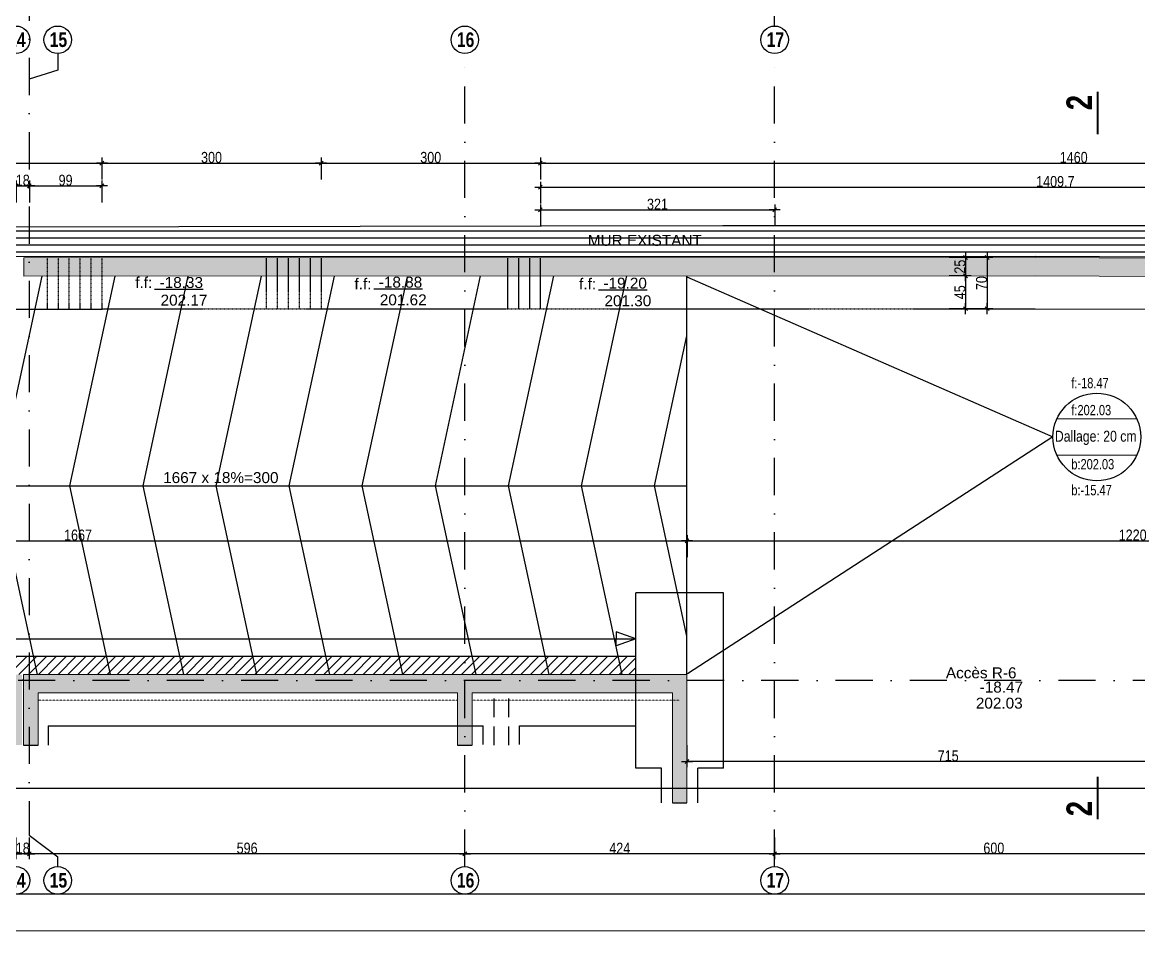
# Model space of a CAD drawing. Header units: millimetres. Extents: x -26249 to 60250, y -21218 to 23336.
# Drawn here: x 18804 to 20332, y -1232 to 11 of the extents above; entities that cross this region are included whole.
import ezdxf
from ezdxf.enums import TextEntityAlignment as Align

# ---------------------------------------------------------------- set-up
doc = ezdxf.new("R2010")
doc.units = ezdxf.units.MM
for name, pattern in [('CACHEX2', [19.05, 12.7, -6.35]), ('TIRETPTX2', [50.8, 25.4, -12.7, 0, -12.7]), ('VW-01', [0.41656, 0.20828, -0.20828])]:
    doc.linetypes.add(name, pattern=pattern)
for name, color, linetype in [('01_cote_gen', 4, 'Continuous'), ('01_linteaux', 2, 'Continuous'), ('01_poch_murs', 253, 'Continuous'), ('01_texte', 230, 'Continuous'), ('AA_COTES', 2, 'Continuous')]:
    doc.layers.add(name, color=color, linetype=linetype)
for name, color, linetype, lineweight in [('01_murs_coup', 5, 'Continuous', 60), ('01_PIEUX', 5, 'Continuous', 60), ('B Général', 7, 'Continuous', 5)]:
    doc.layers.add(name, color=color, linetype=linetype, lineweight=lineweight)
doc.styles.add('Eurostile', font='')
doc.styles.add('impact', font='impact.ttf')
doc.styles.add('MATTE_TXT', font='arial.ttf')
doc.styles.add('STYLE2', font='ARIALN.TTF')
doc.styles.get('Eurostile').set_extended_font_data('Eurostile')
doc.dimstyles.new('JB50', dxfattribs={"dimscale": 0.1, "dimtxt": 150, "dimasz": 15, "dimexe": 0.1, "dimexo": 0.1, "dimgap": 0.09, "dimtad": 1, "dimdec": 1, "dimdsep": 46, "dimtxsty": 'STYLE2', "dimblk1": 'BOND_G', "dimblk2": 'BOND_D', "dimsah": 1, "dimcen": 1.5, "dimdle": 0.01, "dimse1": 1, "dimse2": 1, "dimclrd": 4, "dimclre": 2, "dimclrt": 6, "dimazin": 2, "dimtfac": 2.333333, "dimtdec": 1, "dimtix": 1, "dimtmove": 2, "dimatfit": 3, "dimldrblk": 'BOND_G', "dimfxl": 1, "dimtolj": 1, "dimtzin": 0, "dimarcsym": 0})

# ---------------------------------------------------------------- blocks, each defined once
blk = doc.blocks.new('BOND_G')
at = {"layer": 'AA_COTES', "color": 0}
for p, q in [((0, -5), (0, 15)), ((5, 0), (-5, 0)), ((1.8, 1.8), (-1.8, -1.8))]:
    blk.add_line(p, q, dxfattribs=at)
blk = doc.blocks.new('BOND_D')
at = {"layer": 'AA_COTES', "color": 0}
for p, q in [((5, 0), (-5, 0)), ((-1.8, -1.8), (1.8, 1.8)), ((0, 5), (0, -15))]:
    blk.add_line(p, q, dxfattribs=at)
blk = doc.blocks.new('*D957')
at = {"layer": '01_cote_gen', "color": 4, "lineweight": -2, "transparency": 16777216}
blk.add_line((20427.1, -1000.2), (19715.2, -1000.2), dxfattribs=at)
at = {"layer": 'Defpoints', "color": 0, "transparency": 16777216}
for p in [(20428.6, -972), (19713.7, -1000.2), (19713.7, -1000.2)]:
    blk.add_point(p, dxfattribs=at)
at = {"layer": '01_cote_gen', "color": 4, "lineweight": -2, "transparency": 16777216, "xscale": 1.5, "yscale": 1.5, "zscale": 1.5, "rotation": 180}
blk.add_blockref('BOND_D', (19713.7, -1000.2), dxfattribs=at)
at = {"layer": '01_cote_gen', "color": 4, "lineweight": -2, "transparency": 16777216, "xscale": 1.5, "yscale": 1.5, "zscale": 1.5}
blk.add_blockref('BOND_G', (20428.6, -1000.2), dxfattribs=at)
at = {"layer": '01_cote_gen', "color": 6, "transparency": 16777216, "insert": (20071.1, -992.5), "char_height": 15, "attachment_point": 5, "style": 'STYLE2'}
blk.add_mtext('\\A1;715', dxfattribs=at)
blk = doc.blocks.new('*D958')
at = {"layer": '01_cote_gen', "color": 4, "lineweight": -2, "transparency": 16777216}
blk.add_line((18048.5, -698.1), (19712.2, -698.1), dxfattribs=at)
at = {"layer": 'Defpoints', "color": 0, "transparency": 16777216}
for p in [(18047, -690.6), (19713.7, -698.1), (19713.7, -715)]:
    blk.add_point(p, dxfattribs=at)
at = {"layer": '01_cote_gen', "color": 4, "lineweight": -2, "transparency": 16777216, "xscale": 1.5, "yscale": 1.5, "zscale": 1.5, "rotation": 180}
blk.add_blockref('BOND_G', (18047, -698.1), dxfattribs=at)
at = {"layer": '01_cote_gen', "color": 4, "lineweight": -2, "transparency": 16777216, "xscale": 1.5, "yscale": 1.5, "zscale": 1.5}
blk.add_blockref('BOND_D', (19713.7, -698.1), dxfattribs=at)
at = {"layer": '01_cote_gen', "color": 6, "transparency": 16777216, "insert": (18880.3, -690.4), "char_height": 15, "attachment_point": 5, "style": 'STYLE2'}
blk.add_mtext('\\A1;1667', dxfattribs=at)
blk = doc.blocks.new('*D959')
at = {"layer": '01_cote_gen', "color": 4, "lineweight": -2, "transparency": 16777216}
blk.add_line((19715.2, -698.1), (20932.1, -698.1), dxfattribs=at)
at = {"layer": 'Defpoints', "color": 0, "transparency": 16777216}
for p in [(19713.7, -657.4), (20933.6, -667.3), (20933.6, -698.1)]:
    blk.add_point(p, dxfattribs=at)
at = {"layer": '01_cote_gen', "color": 4, "lineweight": -2, "transparency": 16777216, "xscale": 1.5, "yscale": 1.5, "zscale": 1.5, "rotation": 180}
blk.add_blockref('BOND_G', (19713.7, -698.1), dxfattribs=at)
at = {"layer": '01_cote_gen', "color": 4, "lineweight": -2, "transparency": 16777216, "xscale": 1.5, "yscale": 1.5, "zscale": 1.5}
blk.add_blockref('BOND_D', (20933.6, -698.1), dxfattribs=at)
at = {"layer": '01_cote_gen', "color": 6, "transparency": 16777216, "insert": (20323.6, -690.4), "char_height": 15, "attachment_point": 5, "style": 'STYLE2'}
blk.add_mtext('\\A1;1220', dxfattribs=at)
blk = doc.blocks.new('*D963')
at = {"layer": '01_cote_gen', "color": 4, "lineweight": -2, "transparency": 16777216}
blk.add_line((20432.1, -1126.5), (19835.2, -1126.5), dxfattribs=at)
at = {"layer": 'Defpoints', "color": 0, "transparency": 16777216}
for p in [(20433.6, -1087.4), (19833.7, -1126.5), (19833.7, -1126.5)]:
    blk.add_point(p, dxfattribs=at)
at = {"layer": '01_cote_gen', "color": 4, "lineweight": -2, "transparency": 16777216, "xscale": 1.5, "yscale": 1.5, "zscale": 1.5, "rotation": 180}
blk.add_blockref('BOND_D', (19833.7, -1126.5), dxfattribs=at)
at = {"layer": '01_cote_gen', "color": 4, "lineweight": -2, "transparency": 16777216, "xscale": 1.5, "yscale": 1.5, "zscale": 1.5}
blk.add_blockref('BOND_G', (20433.6, -1126.5), dxfattribs=at)
at = {"layer": '01_cote_gen', "color": 6, "transparency": 16777216, "insert": (20133.6, -1118.8), "char_height": 15, "attachment_point": 5, "style": 'STYLE2'}
blk.add_mtext('\\A1;600', dxfattribs=at)
blk = doc.blocks.new('*D964')
at = {"layer": '01_cote_gen', "color": 4, "lineweight": -2, "transparency": 16777216}
blk.add_line((19832.2, -1126.5), (19411.2, -1126.5), dxfattribs=at)
at = {"layer": 'Defpoints', "color": 0, "transparency": 16777216}
for p in [(19409.7, -1126.5), (19409.7, -1126.5), (19833.7, -1126.5)]:
    blk.add_point(p, dxfattribs=at)
at = {"layer": '01_cote_gen', "color": 4, "lineweight": -2, "transparency": 16777216, "xscale": 1.5, "yscale": 1.5, "zscale": 1.5, "rotation": 180}
blk.add_blockref('BOND_D', (19409.7, -1126.5), dxfattribs=at)
at = {"layer": '01_cote_gen', "color": 4, "lineweight": -2, "transparency": 16777216, "xscale": 1.5, "yscale": 1.5, "zscale": 1.5}
blk.add_blockref('BOND_G', (19833.7, -1126.5), dxfattribs=at)
at = {"layer": '01_cote_gen', "color": 6, "transparency": 16777216, "insert": (19621.7, -1118.9), "char_height": 15, "attachment_point": 5, "style": 'STYLE2'}
blk.add_mtext('\\A1;424', dxfattribs=at)
blk = doc.blocks.new('*D965')
at = {"layer": '01_cote_gen', "color": 4, "lineweight": -2, "transparency": 16777216}
blk.add_line((19408.2, -1126.5), (18815.2, -1126.5), dxfattribs=at)
at = {"layer": 'Defpoints', "color": 0, "transparency": 16777216}
for p in [(18813.7, -1100.9), (18813.7, -1126.5), (19409.7, -1126.5)]:
    blk.add_point(p, dxfattribs=at)
at = {"layer": '01_cote_gen', "color": 4, "lineweight": -2, "transparency": 16777216, "xscale": 1.5, "yscale": 1.5, "zscale": 1.5, "rotation": 180}
blk.add_blockref('BOND_D', (18813.7, -1126.5), dxfattribs=at)
at = {"layer": '01_cote_gen', "color": 4, "lineweight": -2, "transparency": 16777216, "xscale": 1.5, "yscale": 1.5, "zscale": 1.5}
blk.add_blockref('BOND_G', (19409.7, -1126.5), dxfattribs=at)
at = {"layer": '01_cote_gen', "color": 6, "transparency": 16777216, "insert": (19111.7, -1118.8), "char_height": 15, "attachment_point": 5, "style": 'STYLE2'}
blk.add_mtext('\\A1;596', dxfattribs=at)
blk = doc.blocks.new('*D966')
at = {"layer": '01_cote_gen', "color": 4, "lineweight": -2, "transparency": 16777216}
blk.add_line((18812.2, -1126.5), (18797.2, -1126.5), dxfattribs=at)
at = {"layer": 'Defpoints', "color": 0, "transparency": 16777216}
for p in [(18795.7, -1059.5), (18813.7, -1100.9), (18795.7, -1126.5)]:
    blk.add_point(p, dxfattribs=at)
at = {"layer": '01_cote_gen', "color": 4, "lineweight": -2, "transparency": 16777216, "xscale": 1.5, "yscale": 1.5, "zscale": 1.5, "rotation": 180}
blk.add_blockref('BOND_D', (18795.7, -1126.5), dxfattribs=at)
at = {"layer": '01_cote_gen', "color": 4, "lineweight": -2, "transparency": 16777216, "xscale": 1.5, "yscale": 1.5, "zscale": 1.5}
blk.add_blockref('BOND_G', (18813.7, -1126.5), dxfattribs=at)
at = {"layer": '01_cote_gen', "color": 6, "transparency": 16777216, "insert": (18804.7, -1118.8), "char_height": 15, "attachment_point": 5, "style": 'STYLE2'}
blk.add_mtext('\\A1;18', dxfattribs=at)
blk = doc.blocks.new('*D1090')
at = {"layer": '01_cote_gen', "color": 4, "lineweight": -2, "transparency": 16777216}
blk.add_line((18614.5, -181.2), (18911.5, -181.2), dxfattribs=at)
at = {"layer": 'Defpoints', "color": 0, "transparency": 16777216}
for p in [(18613, -173.6), (18913, -181.2), (18913, -389.7)]:
    blk.add_point(p, dxfattribs=at)
at = {"layer": '01_cote_gen', "color": 4, "lineweight": -2, "transparency": 16777216, "xscale": 1.5, "yscale": 1.5, "zscale": 1.5, "rotation": 180}
blk.add_blockref('BOND_G', (18613, -181.2), dxfattribs=at)
at = {"layer": '01_cote_gen', "color": 4, "lineweight": -2, "transparency": 16777216, "xscale": 1.5, "yscale": 1.5, "zscale": 1.5}
blk.add_blockref('BOND_D', (18913, -181.2), dxfattribs=at)
at = {"layer": '01_cote_gen', "color": 6, "transparency": 16777216, "insert": (18763, -173.6), "char_height": 15, "attachment_point": 5, "style": 'STYLE2'}
blk.add_mtext('\\A1;300', dxfattribs=at)
blk = doc.blocks.new('*D1091')
at = {"layer": '01_cote_gen', "color": 4, "lineweight": -2, "transparency": 16777216}
blk.add_line((18914.5, -181.2), (19211.5, -181.2), dxfattribs=at)
at = {"layer": 'Defpoints', "color": 0, "transparency": 16777216}
for p in [(18913, -172.5), (19213, -181.2), (19213, -413.3)]:
    blk.add_point(p, dxfattribs=at)
at = {"layer": '01_cote_gen', "color": 4, "lineweight": -2, "transparency": 16777216, "xscale": 1.5, "yscale": 1.5, "zscale": 1.5, "rotation": 180}
blk.add_blockref('BOND_G', (18913, -181.2), dxfattribs=at)
at = {"layer": '01_cote_gen', "color": 4, "lineweight": -2, "transparency": 16777216, "xscale": 1.5, "yscale": 1.5, "zscale": 1.5}
blk.add_blockref('BOND_D', (19213, -181.2), dxfattribs=at)
at = {"layer": '01_cote_gen', "color": 6, "transparency": 16777216, "insert": (19063, -173.6), "char_height": 15, "attachment_point": 5, "style": 'STYLE2'}
blk.add_mtext('\\A1;300', dxfattribs=at)
blk = doc.blocks.new('*D1092')
at = {"layer": '01_cote_gen', "color": 4, "lineweight": -2, "transparency": 16777216}
blk.add_line((18815.2, -212.5), (18911.5, -212.5), dxfattribs=at)
at = {"layer": 'Defpoints', "color": 0, "transparency": 16777216}
for p in [(18913, -212.5), (18813.7, -223.7), (18913, -223.7)]:
    blk.add_point(p, dxfattribs=at)
at = {"layer": '01_cote_gen', "color": 4, "lineweight": -2, "transparency": 16777216, "xscale": 1.5, "yscale": 1.5, "zscale": 1.5, "rotation": 180}
blk.add_blockref('BOND_G', (18813.7, -212.5), dxfattribs=at)
at = {"layer": '01_cote_gen', "color": 4, "lineweight": -2, "transparency": 16777216, "xscale": 1.5, "yscale": 1.5, "zscale": 1.5}
blk.add_blockref('BOND_D', (18913, -212.5), dxfattribs=at)
at = {"layer": '01_cote_gen', "color": 6, "transparency": 16777216, "insert": (18863.3, -204.8), "char_height": 15, "attachment_point": 5, "style": 'STYLE2'}
blk.add_mtext('\\A1;99', dxfattribs=at)
blk = doc.blocks.new('*D1094')
at = {"layer": '01_cote_gen', "color": 4, "lineweight": -2, "transparency": 16777216}
blk.add_line((18797.2, -212.5), (18812.2, -212.5), dxfattribs=at)
at = {"layer": 'Defpoints', "color": 0, "transparency": 16777216}
for p in [(18813.7, -212.5), (18795.7, -220), (18813.7, -220)]:
    blk.add_point(p, dxfattribs=at)
at = {"layer": '01_cote_gen', "color": 4, "lineweight": -2, "transparency": 16777216, "xscale": 1.5, "yscale": 1.5, "zscale": 1.5, "rotation": 180}
blk.add_blockref('BOND_G', (18795.7, -212.5), dxfattribs=at)
at = {"layer": '01_cote_gen', "color": 4, "lineweight": -2, "transparency": 16777216, "xscale": 1.5, "yscale": 1.5, "zscale": 1.5}
blk.add_blockref('BOND_D', (18813.7, -212.5), dxfattribs=at)
at = {"layer": '01_cote_gen', "color": 6, "transparency": 16777216, "insert": (18804.7, -204.8), "char_height": 15, "attachment_point": 5, "style": 'STYLE2'}
blk.add_mtext('\\A1;18', dxfattribs=at)
blk = doc.blocks.new('*D1097')
at = {"layer": '01_cote_gen', "color": 4, "lineweight": -2, "transparency": 16777216}
blk.add_line((19214.5, -181.2), (19511.5, -181.2), dxfattribs=at)
at = {"layer": 'Defpoints', "color": 0, "transparency": 16777216}
for p in [(19213, -173.7), (19513, -181.2), (19513, -347.5)]:
    blk.add_point(p, dxfattribs=at)
at = {"layer": '01_cote_gen', "color": 4, "lineweight": -2, "transparency": 16777216, "xscale": 1.5, "yscale": 1.5, "zscale": 1.5, "rotation": 180}
blk.add_blockref('BOND_G', (19213, -181.2), dxfattribs=at)
at = {"layer": '01_cote_gen', "color": 4, "lineweight": -2, "transparency": 16777216, "xscale": 1.5, "yscale": 1.5, "zscale": 1.5}
blk.add_blockref('BOND_D', (19513, -181.2), dxfattribs=at)
at = {"layer": '01_cote_gen', "color": 6, "transparency": 16777216, "insert": (19363, -173.6), "char_height": 15, "attachment_point": 5, "style": 'STYLE2'}
blk.add_mtext('\\A1;300', dxfattribs=at)
blk = doc.blocks.new('*D1095')
at = {"layer": '01_cote_gen', "color": 4, "lineweight": -2, "transparency": 16777216}
blk.add_line((19514.5, -181.2), (20971.4, -181.2), dxfattribs=at)
at = {"layer": 'Defpoints', "color": 0, "transparency": 16777216}
for p in [(19513, -172.8), (20972.9, -181.2), (20972.9, -349.9)]:
    blk.add_point(p, dxfattribs=at)
at = {"layer": '01_cote_gen', "color": 4, "lineweight": -2, "transparency": 16777216, "xscale": 1.5, "yscale": 1.5, "zscale": 1.5, "rotation": 180}
blk.add_blockref('BOND_G', (19513, -181.2), dxfattribs=at)
at = {"layer": '01_cote_gen', "color": 4, "lineweight": -2, "transparency": 16777216, "xscale": 1.5, "yscale": 1.5, "zscale": 1.5}
blk.add_blockref('BOND_D', (20972.9, -181.2), dxfattribs=at)
at = {"layer": '01_cote_gen', "color": 6, "transparency": 16777216, "insert": (20242.9, -173.6), "char_height": 15, "attachment_point": 5, "style": 'STYLE2'}
blk.add_mtext('\\A1;1460', dxfattribs=at)
blk = doc.blocks.new('*D1096')
at = {"layer": '01_cote_gen', "color": 4, "lineweight": -2, "transparency": 16777216}
blk.add_line((19514.5, -214.2), (20921.1, -214.2), dxfattribs=at)
at = {"layer": 'Defpoints', "color": 0, "transparency": 16777216}
for p in [(19513, -203.7), (20922.6, -214.2), (20922.6, -349.9)]:
    blk.add_point(p, dxfattribs=at)
at = {"layer": '01_cote_gen', "color": 4, "lineweight": -2, "transparency": 16777216, "xscale": 1.5, "yscale": 1.5, "zscale": 1.5, "rotation": 180}
blk.add_blockref('BOND_G', (19513, -214.2), dxfattribs=at)
at = {"layer": '01_cote_gen', "color": 4, "lineweight": -2, "transparency": 16777216, "xscale": 1.5, "yscale": 1.5, "zscale": 1.5}
blk.add_blockref('BOND_D', (20922.6, -214.2), dxfattribs=at)
at = {"layer": '01_cote_gen', "color": 6, "transparency": 16777216, "insert": (20217.8, -206.6), "char_height": 15, "attachment_point": 5, "style": 'STYLE2'}
blk.add_mtext('\\A1;1409.7', dxfattribs=at)
blk = doc.blocks.new('*D1098')
at = {"layer": '01_cote_gen', "color": 4, "lineweight": -2, "transparency": 16777216}
blk.add_line((19514.5, -245.2), (19832.2, -245.2), dxfattribs=at)
at = {"layer": 'Defpoints', "color": 0, "transparency": 16777216}
for p in [(19513, -236.7), (19833.7, -245.2), (19833.7, -253.2)]:
    blk.add_point(p, dxfattribs=at)
at = {"layer": '01_cote_gen', "color": 4, "lineweight": -2, "transparency": 16777216, "xscale": 1.5, "yscale": 1.5, "zscale": 1.5, "rotation": 180}
blk.add_blockref('BOND_G', (19513, -245.2), dxfattribs=at)
at = {"layer": '01_cote_gen', "color": 4, "lineweight": -2, "transparency": 16777216, "xscale": 1.5, "yscale": 1.5, "zscale": 1.5}
blk.add_blockref('BOND_D', (19833.7, -245.2), dxfattribs=at)
at = {"layer": '01_cote_gen', "color": 6, "transparency": 16777216, "insert": (19673.3, -237.6), "char_height": 15, "attachment_point": 5, "style": 'STYLE2'}
blk.add_mtext('\\A1;321', dxfattribs=at)
blk = doc.blocks.new('*D1222')
at = {"layer": '01_cote_gen', "color": 4, "lineweight": -2, "transparency": 16777216}
blk.add_line((20124.6, -312), (20124.6, -379), dxfattribs=at)
at = {"layer": 'Defpoints', "color": 0, "transparency": 16777216}
for p in [(20102.9, -310.5), (20102.9, -380.5), (20124.6, -380.5)]:
    blk.add_point(p, dxfattribs=at)
at = {"layer": '01_cote_gen', "color": 4, "lineweight": -2, "transparency": 16777216, "xscale": 1.5, "yscale": 1.5, "zscale": 1.5}
for name, p, rotation in [('BOND_G', (20124.6, -310.5), 90), ('BOND_D', (20124.6, -380.5), 270)]:
    blk.add_blockref(name, p, dxfattribs=dict(at, rotation=rotation))
at = {"layer": '01_cote_gen', "color": 6, "transparency": 16777216, "insert": (20116.9, -345.5), "char_height": 15, "attachment_point": 5, "rotation": 90, "style": 'STYLE2'}
blk.add_mtext('\\A1;70', dxfattribs=at)
blk = doc.blocks.new('*D1223')
at = {"layer": '01_cote_gen', "color": 4, "lineweight": -2, "transparency": 16777216}
blk.add_line((20094.9, -312), (20094.9, -334), dxfattribs=at)
at = {"layer": 'Defpoints', "color": 0, "transparency": 16777216}
for p in [(20058.3, -310.5), (20058.3, -335.5), (20094.9, -335.5)]:
    blk.add_point(p, dxfattribs=at)
at = {"layer": '01_cote_gen', "color": 4, "lineweight": -2, "transparency": 16777216, "xscale": 1.5, "yscale": 1.5, "zscale": 1.5}
for name, p, rotation in [('BOND_G', (20094.9, -310.5), 90), ('BOND_D', (20094.9, -335.5), 270)]:
    blk.add_blockref(name, p, dxfattribs=dict(at, rotation=rotation))
at = {"layer": '01_cote_gen', "color": 6, "transparency": 16777216, "insert": (20087.2, -323), "char_height": 15, "attachment_point": 5, "rotation": 90, "style": 'STYLE2'}
blk.add_mtext('\\A1;25', dxfattribs=at)
blk = doc.blocks.new('*D1224')
at = {"layer": '01_cote_gen', "color": 4, "lineweight": -2, "transparency": 16777216}
blk.add_line((20094.9, -337), (20094.9, -379), dxfattribs=at)
at = {"layer": 'Defpoints', "color": 0, "transparency": 16777216}
for p in [(20043.4, -335.5), (20057.1, -380.5), (20094.9, -380.5)]:
    blk.add_point(p, dxfattribs=at)
at = {"layer": '01_cote_gen', "color": 4, "lineweight": -2, "transparency": 16777216, "xscale": 1.5, "yscale": 1.5, "zscale": 1.5}
for name, p, rotation in [('BOND_G', (20094.9, -335.5), 90), ('BOND_D', (20094.9, -380.5), 270)]:
    blk.add_blockref(name, p, dxfattribs=dict(at, rotation=rotation))
at = {"layer": '01_cote_gen', "color": 6, "transparency": 16777216, "insert": (20087.2, -358), "char_height": 15, "attachment_point": 5, "rotation": 90, "style": 'STYLE2'}
blk.add_mtext('\\A1;45', dxfattribs=at)

msp = doc.modelspace()

# ---------------------------------------------------------------- hatches: boundary and pattern name
at = {"layer": '01_poch_murs'}
h = msp.add_hatch(dxfattribs=at)
h.set_pattern_fill('ANSI31', color=256, scale=3, angle=135)
h.set_pattern_definition([(180, (4.962, -1150.376), (-2e-15, -9.525), [])])
h.paths.add_polyline_path([(15198.014, -266.618), (14619.016, -269.119), (14619.016, -310.846), (14992.065, -308.214), (15198.014, -307.792)])
h.paths.add_polyline_path([(15216.016, -266.54), (15198.014, -266.618), (15198.014, -307.792), (15216.016, -307.755)])
h.paths.add_polyline_path([(15795.016, -265.403), (15568.065, -265.019), (15216.016, -266.54), (15216.016, -307.755), (15500.065, -307.174), (15795.016, -307.174)])
h.paths.add_polyline_path([(16074.612, -265.876), (15795.016, -265.403), (15795.016, -307.174), (16074.612, -307.174)])
h.paths.add_polyline_path([(16620.612, -266.8), (16074.612, -265.876), (16074.612, -307.174), (16335.235, -307.174), (16620.612, -308.114)])
h.paths.add_polyline_path([(17154.612, -267.704), (16620.612, -266.8), (16620.612, -308.114), (17154.612, -309.873)])
h.paths.add_polyline_path([(17434.612, -268.178), (17154.612, -267.704), (17154.612, -309.873), (17172.961, -309.934), (17434.612, -309.741)])
h.paths.add_polyline_path([(18049.912, -269.219), (17434.612, -268.178), (17434.612, -309.741), (18049.912, -309.286)])
h.paths.add_polyline_path([(18197.612, -269.469), (18049.912, -269.219), (18049.912, -309.286), (18197.612, -309.177)])
h.paths.add_polyline_path([(18800.612, -269.037), (18411.672, -269.832), (18197.612, -269.469), (18197.612, -309.177), (18249.268, -309.139), (18800.612, -308.944)])
h.paths.add_polyline_path([(19414.612, -267.782), (18818.612, -269), (18818.612, -308.938), (19414.612, -308.728)])
h.paths.add_polyline_path([(18818.612, -269), (18800.612, -269.037), (18800.612, -308.944), (18818.612, -308.938)])
h.paths.add_polyline_path([(19464.612, -267.679), (19414.612, -267.782), (19414.612, -308.728), (19464.612, -308.71)])
h.paths.add_polyline_path([(19838.612, -267.06), (19767.565, -267.06), (19464.612, -267.679), (19464.612, -308.71), (19838.612, -308.578)])
h.paths.add_polyline_path([(20438.574, -267.39), (20186.065, -267.06), (19838.612, -267.06), (19838.612, -308.578), (20195.152, -308.452), (20438.574, -309.612)])
h.paths.add_polyline_path([(20948.574, -268.057), (20438.574, -267.39), (20438.574, -309.612), (20948.574, -312.041)])
h.paths.add_polyline_path([(21126.204, -268.289), (20948.574, -268.057), (20948.574, -312.041), (21126.069, -312.887)])
h.paths.add_polyline_path([(16862.869, -298.582), (17026.631, -298.582), (17026.631, -275.315), (16862.869, -275.315)], flags=24)
h.paths.add_polyline_path([(19574.082, -298.582), (19737.844, -298.582), (19737.844, -275.315), (19574.082, -275.315)], flags=24)
h = msp.add_hatch(color=256, dxfattribs=at)
h.dxf.hatch_style = 1
h.paths.add_polyline_path([(20953.612, -455.131), (21023.612, -455.131), (21023.612, -339.444), (20953.612, -339.111), (20953.612, -314.11), (20190.186, -310.473), (18806.048, -310.962), (18806.057, -335.962), (20190.131, -335.473), (20934.069, -339.018), (20933.945, -365.131), (21003.612, -365.131), (21003.612, -435.131), (20933.612, -435.131), (20933.612, -881.131), (20428.612, -881.131), (20428.612, -906.131), (20933.612, -906.131), (20933.612, -977.627), (20953.612, -977.627)])
h = msp.add_hatch(dxfattribs=at)
h.set_pattern_fill('ANSI31', color=256, scale=3)
h.paths.add_polyline_path([(16059.588, -916.131), (16034.588, -916.131), (16034.588, -976.858), (16059.588, -976.858)])
h.paths.add_polyline_path([(16059.588, -906.131), (16034.588, -906.131), (16034.588, -916.131), (16059.588, -916.131)])
h.paths.add_polyline_path([(16069.651, -856.131), (16034.588, -856.131), (16034.588, -881.131), (16069.651, -881.131)])
h.paths.add_polyline_path([(16120.722, -856.131), (16069.651, -856.131), (16069.651, -881.131), (16126.116, -881.131)])
h.paths.add_polyline_path([(16220.722, -856.131), (16120.722, -856.131), (16126.116, -881.131), (16226.116, -881.131)])
h.paths.add_polyline_path([(16320.722, -856.131), (16220.722, -856.131), (16226.116, -881.131), (16326.116, -881.131)])
h.paths.add_polyline_path([(16420.722, -856.131), (16320.722, -856.131), (16326.116, -881.131), (16426.116, -881.131)])
h.paths.add_polyline_path([(16520.722, -856.131), (16420.722, -856.131), (16426.116, -881.131), (16526.116, -881.131)])
h.paths.add_polyline_path([(16615.651, -856.131), (16520.722, -856.131), (16526.116, -881.131), (16615.651, -881.131)])
h.paths.add_polyline_path([(16620.722, -856.131), (16615.651, -856.131), (16615.651, -881.131), (16626.116, -881.131)])
h.paths.add_polyline_path([(16720.722, -856.131), (16620.722, -856.131), (16626.116, -881.131), (16726.116, -881.131)])
h.paths.add_polyline_path([(16820.722, -856.131), (16720.722, -856.131), (16726.116, -881.131), (16826.116, -881.131)])
h.paths.add_polyline_path([(16920.722, -856.131), (16820.722, -856.131), (16826.116, -881.131), (16926.116, -881.131)])
h.paths.add_polyline_path([(17020.722, -856.131), (16920.722, -856.131), (16926.116, -881.131), (17026.116, -881.131)])
h.paths.add_polyline_path([(17120.722, -856.131), (17020.722, -856.131), (17026.116, -881.131), (17126.116, -881.131)])
h.paths.add_polyline_path([(17149.651, -856.131), (17120.722, -856.131), (17126.116, -881.131), (17149.651, -881.131)])
h.paths.add_polyline_path([(17220.722, -856.131), (17149.651, -856.131), (17149.651, -881.131), (17226.116, -881.131)])
h.paths.add_polyline_path([(17320.722, -856.131), (17220.722, -856.131), (17226.116, -881.131), (17326.116, -881.131)])
h.paths.add_polyline_path([(17420.722, -856.131), (17320.722, -856.131), (17326.116, -881.131), (17425.991, -881.131), (17425.991, -880.554)])
h.paths.add_polyline_path([(17425.991, -856.131), (17420.722, -856.131), (17425.991, -880.554)], flags=17)
h.paths.add_polyline_path([(17445.432, -856.131), (17429.651, -856.131), (17429.651, -876.425)])
h.paths.add_polyline_path([(18027.861, -856.131), (17445.432, -856.131), (17429.651, -876.425), (17429.651, -881.131), (17439.651, -881.131), (18033.96, -881.131), (18044.951, -881.131), (18044.951, -878.512)])
h.paths.add_polyline_path([(18044.951, -856.131), (18027.861, -856.131), (18044.951, -878.512)], flags=17)
h.paths.add_polyline_path([(18106.874, -856.131), (18046.95, -856.131), (18046.95, -881.131), (18112.267, -881.131)])
h.paths.add_polyline_path([(18192.651, -856.131), (18106.874, -856.131), (18112.267, -881.131), (18192.651, -881.131)])
h.paths.add_polyline_path([(18219.557, -856.131), (18192.651, -856.131), (18192.651, -881.131), (18224.951, -881.131)])
h.paths.add_polyline_path([(18319.557, -856.131), (18219.557, -856.131), (18224.951, -881.131), (18324.951, -881.131)])
h.paths.add_polyline_path([(18419.557, -856.131), (18319.557, -856.131), (18324.951, -881.131), (18424.951, -881.131)])
h.paths.add_polyline_path([(18519.557, -856.131), (18419.557, -856.131), (18424.951, -881.131), (18524.951, -881.131)])
h.paths.add_polyline_path([(18619.557, -856.131), (18519.557, -856.131), (18524.951, -881.131), (18624.951, -881.131)])
h.paths.add_polyline_path([(18719.557, -856.131), (18619.557, -856.131), (18624.951, -881.131), (18724.951, -881.131)])
h.paths.add_polyline_path([(18795.651, -856.131), (18719.557, -856.131), (18724.951, -881.131), (18795.651, -881.131)])
h.paths.add_polyline_path([(18819.557, -856.131), (18813.651, -856.131), (18813.651, -881.131), (18824.951, -881.131)])
h.paths.add_polyline_path([(18919.557, -856.131), (18819.557, -856.131), (18824.951, -881.131), (18924.951, -881.131)])
h.paths.add_polyline_path([(18813.651, -856.131), (18795.651, -856.131), (18795.651, -881.131), (18803.65, -881.131), (18803.65, -889.131), (18805.65, -889.131), (18805.65, -881.131), (18813.651, -881.131)])
h.paths.add_polyline_path([(19019.557, -856.131), (18919.557, -856.131), (18924.951, -881.131), (19024.951, -881.131)])
h.paths.add_polyline_path([(19119.557, -856.131), (19019.557, -856.131), (19024.951, -881.131), (19124.951, -881.131)])
h.paths.add_polyline_path([(19219.557, -856.131), (19119.557, -856.131), (19124.951, -881.131), (19224.951, -881.131)])
h.paths.add_polyline_path([(19319.557, -856.131), (19219.557, -856.131), (19224.951, -881.131), (19324.951, -881.131)])
h.paths.add_polyline_path([(19409.651, -856.131), (19319.557, -856.131), (19324.951, -881.131), (19409.651, -881.131)])
h.paths.add_polyline_path([(19419.557, -856.131), (19409.651, -856.131), (19409.651, -881.131), (19424.951, -881.131)])
h.paths.add_polyline_path([(19519.557, -856.131), (19419.557, -856.131), (19424.951, -881.131), (19524.951, -881.131)])
h.paths.add_polyline_path([(19619.557, -856.131), (19519.557, -856.131), (19524.951, -881.131), (19624.951, -881.131)])
h.paths.add_polyline_path([(19643.65, -856.131), (19619.557, -856.131), (19624.951, -881.131), (19643.65, -881.131)])
h = msp.add_hatch(color=256, dxfattribs=at)
h.dxf.hatch_style = 1
h.paths.add_polyline_path([(18803.65, -881.131), (18033.96, -881.131), (18033.66, -977.627), (18053.86, -977.627), (18053.86, -906.131), (18783.65, -906.131), (18783.65, -977.627), (18803.65, -977.627)])
h.paths.add_polyline_path([(19713.65, -881.131), (18805.65, -881.131), (18805.65, -977.627), (18825.65, -977.627), (18825.65, -906.131), (19399.65, -906.131), (19399.65, -977.627), (19419.65, -977.627), (19419.65, -906.131), (19693.65, -906.131), (19693.65, -1056.916), (19713.65, -1056.916)])

# ---------------------------------------------------------------- linework, layer by layer
at = {"layer": '01_linteaux', "linetype": 'TIRETPTX2', "ltscale": 2}
for p, q in [((18813.651, 2505.177), (18813.651, -1100.858)), ((19833.651, 6.331), (19833.651, 2505.177)), ((18852.46, -31.28), (18852.46, -53.91)), ((19409.651, -1144.066), (19409.651, -31.28)), ((19833.651, -1144.066), (19833.651, -31.28)), ((18852.46, -53.91), (18813.651, -66.503)), ((21086.499, -889.131), (12528.902, -889.131)), ((18813.651, -1100.858), (18852.46, -1130.801)), ((18852.46, -1144.066), (18852.46, -1130.801))]:
    msp.add_line(p, q, dxfattribs=at)
at = {"layer": '01_linteaux'}
for p, q in [((19762.603, -267.082), (18406.71, -269.853)), ((20181.103, -267.082), (19762.603, -267.082)), ((21121.242, -268.31), (20181.103, -267.082)), ((18244.306, -309.16), (20190.19, -308.473)), ((20190.19, -308.473), (21121.108, -312.908)), ((19713.65, -881.131), (19713.65, -336.316)), ((20190.031, -380.473), (20918.612, -383.944)), ((19763.65, -769.131), (19643.65, -769.131)), ((19643.65, -1009.131), (19643.65, -769.131)), ((19763.65, -1009.131), (19763.65, -769.131)), ((16034.588, -856.131), (19643.65, -856.131)), ((18839.65, -951.131), (18839.65, -977.627)), ((18839.65, -951.131), (19434.651, -951.131)), ((19434.651, -976.858), (19434.651, -951.131)), ((19484.651, -976.858), (19484.651, -951.131)), ((19484.651, -951.131), (19643.65, -951.131)), ((19678.65, -1009.131), (19643.65, -1009.131)), ((19678.65, -1056.916), (19678.65, -1009.131)), ((19763.65, -1009.131), (19728.65, -1009.131)), ((19728.65, -1056.916), (19728.65, -1009.131))]:
    msp.add_line(p, q, dxfattribs=at)
at = {"layer": '01_linteaux', "linetype": 'TIRETPTX2', "ltscale": 0.01}
for p, q in [((18837.95, -310.924), (18837.95, -380.924)), ((18852.95, -310.924), (18852.95, -380.924)), ((18867.95, -310.924), (18867.95, -380.924)), ((18882.95, -310.924), (18882.95, -380.924)), ((18897.95, -310.924), (18897.95, -380.924)), ((18912.95, -310.924), (18912.95, -380.924)), ((19137.95, -310.818), (19137.95, -380.818)), ((19152.95, -310.818), (19152.95, -380.818)), ((19167.95, -310.818), (19167.95, -380.818)), ((19182.95, -310.818), (19182.95, -380.818)), ((19197.95, -310.818), (19197.95, -380.818)), ((19212.95, -310.818), (19212.95, -380.818)), ((19467.95, -310.712), (19467.95, -380.712)), ((19482.95, -310.712), (19482.95, -380.712)), ((19497.95, -310.712), (19497.95, -380.712)), ((19512.95, -310.712), (19512.95, -380.712)), ((18244.345, -381.16), (20190.031, -380.473))]:
    msp.add_line(p, q, dxfattribs=at)
at = {"layer": '01_linteaux', "linetype": 'CACHEX2', "ltscale": 2}
for p, q in [((19449.65, -977.627), (19449.65, -906.131)), ((19469.65, -977.627), (19469.65, -906.131))]:
    msp.add_line(p, q, dxfattribs=at)
at = {"layer": '01_murs_coup', "linetype": 'Continuous', "lineweight": 5}
for p, q in [((20220.044, -531.01), (20329.062, -531.01)), ((20220.044, -581.159), (20329.062, -581.159)), ((18805.65, -881.131), (19713.65, -881.131)), ((18805.65, -881.131), (18805.65, -977.627)), ((19713.65, -1056.916), (19713.65, -881.131)), ((18825.65, -906.131), (19399.65, -906.131)), ((18825.65, -906.131), (18825.65, -977.627)), ((19399.65, -977.627), (19399.65, -906.131)), ((19419.65, -977.627), (19419.65, -906.131)), ((19419.65, -906.131), (19693.65, -906.131)), ((19693.65, -1056.916), (19693.65, -906.131)), ((21156.96, -1231.677), (12434.992, -1231.677))]:
    msp.add_line(p, q, dxfattribs=at)
at = {"layer": '01_PIEUX', "linetype": 'Continuous', "lineweight": 5}
for p, q in [((18806.048, -310.962), (20190.191, -310.473)), ((18806.048, -310.962), (18806.057, -335.962)), ((20190.181, -310.473), (20953.612, -314.11)), ((18806.057, -335.962), (20190.2, -335.473)), ((20190.062, -335.473), (20934.069, -339.018))]:
    msp.add_line(p, q, dxfattribs=at)
at = {"layer": '01_poch_murs', "ltscale": 3}
for p, q in [((18769.288, -623.131), (18831.246, -335.953)), ((18869.288, -623.131), (18931.253, -335.918)), ((18969.288, -623.131), (19031.261, -335.883)), ((19069.288, -623.131), (19131.269, -335.847)), ((19169.288, -623.131), (19231.276, -335.812)), ((19369.288, -623.131), (19431.291, -335.741)), ((19469.288, -623.131), (19531.299, -335.706)), ((19569.288, -623.131), (19631.307, -335.671)), ((19269.288, -623.131), (19331.035, -336.929)), ((19669.288, -623.131), (19713.65, -417.509)), ((18824.951, -881.131), (18769.288, -623.131)), ((18924.951, -881.131), (18869.288, -623.131)), ((19024.951, -881.131), (18969.288, -623.131)), ((19124.951, -881.131), (19069.288, -623.131)), ((19224.951, -881.131), (19169.288, -623.131)), ((19324.951, -881.131), (19269.288, -623.131)), ((19424.951, -881.131), (19369.288, -623.131)), ((19524.951, -881.131), (19469.288, -623.131)), ((19624.951, -881.131), (19569.288, -623.131)), ((19713.65, -828.753), (19669.288, -623.131))]:
    msp.add_line(p, q, dxfattribs=at)
at = {"layer": '01_poch_murs'}
for p, q in [((18805.65, -977.627), (18825.65, -977.627)), ((19399.65, -977.627), (19419.65, -977.627)), ((19693.65, -1056.916), (19713.65, -1056.916))]:
    msp.add_line(p, q, dxfattribs=at)
at = {"layer": '01_texte'}
for p, q in [((19713.65, -336.765), (20214.553, -556.085)), ((18984.989, -353.859), (19051.79, -353.859)), ((19284.989, -353.439), (19351.79, -353.439)), ((19592.403, -354.727), (19659.204, -354.727)), ((20214.553, -556.085), (19714.339, -880.246)), ((18046.951, -623.131), (19713.65, -623.131)), ((19643.65, -832.332), (19616.816, -822.797)), ((19616.816, -822.797), (19616.816, -832.332)), ((16034.588, -832.332), (19643.65, -832.332)), ((19643.65, -832.332), (19616.816, -841.866)), ((19616.816, -841.866), (19616.816, -832.332)), ((16069.651, -1036.667), (20943.612, -1036.667)), ((21156.96, -1181.677), (12484.992, -1181.677))]:
    msp.add_line(p, q, dxfattribs=at)
at = {"layer": '01_texte', "const_width": 3}
for points in [[(20275.618, -83.35), (20275.618, -141.851)], [(20275.618, -1020.983), (20275.618, -1079.483)]]:
    msp.add_lwpolyline(points, dxfattribs=at)
at = {"layer": '01_texte'}
for centre, radius in [((18795.651, -12.475), 18.806), ((18852.46, -12.475), 18.806), ((19409.651, -12.475), 18.806), ((19833.651, -12.475), 18.806), ((20274.553, -556.085), 60), ((18795.651, -1162.872), 18.806), ((18852.46, -1162.872), 18.806), ((19409.651, -1162.872), 18.806), ((19833.651, -1162.872), 18.806)]:
    msp.add_circle(centre, radius, dxfattribs=at)
at = {"layer": 'B Général', "color": 7, "linetype": 'Continuous', "lineweight": 18}
for p, q in [((19713.65, -1056.916), (19713.65, -881.131)), ((18825.65, -906.131), (18825.65, -977.627)), ((19693.65, -1056.916), (19693.65, -906.131))]:
    msp.add_line(p, q, dxfattribs=at)
at = {"layer": 'B Général', "color": 250, "linetype": 'VW-01', "lineweight": 13, "true_color": 0x444444}
for p, q in [((18825.65, -916.131), (19399.65, -916.131)), ((19419.65, -916.131), (19703.65, -916.131))]:
    msp.add_line(p, q, dxfattribs=at)

# ---------------------------------------------------------------- texts
at = {"layer": '01_texte', "style": 'impact'}
for p in [(20278.47, -98.431), (20278.47, -1064.668)]:
    msp.add_text('2', height=35, rotation=90, dxfattribs=at).set_placement(p, align=Align.BOTTOM_CENTER)
at = {"layer": '01_texte', "style": 'MATTE_TXT'}
for s, p in [('MUR EXISTANT', (19577.967, -294.448)), ('f.f:', (18958.633, -352.176)), ('-18.33', (18991.93, -352.176)), ('f.f:', (19258.633, -353.994)), ('-18.88', (19291.93, -351.757)), ('f.f:', (19566.047, -353.994)), ('-19.20', (19599.344, -353.045)), ('202.17', (18993.309, -376.308)), ('201.62', (19293.309, -375.888)), ('201.30', (19600.723, -377.177)), ('1667 x 18%%%=300', (18996.83, -619.141)), ('-18.47', (20114.187, -905.81)), ('202.03', (20108.967, -927.796))]:
    msp.add_text(s, height=15, dxfattribs=at).set_placement(p)
at = {"layer": '01_texte', "style": 'Eurostile', "width": 0.8}
for s, p in [('f:-18.47', (20239.645, -489.273)), ('f:202.03', (20239.645, -526.306)), ('b:202.03', (20239.645, -600.376)), ('b:-15.47', (20239.645, -635.863))]:
    msp.add_text(s, height=14.0973, rotation=0, dxfattribs=at).set_placement(p)
at = {"layer": '01_texte', "style": 'MATTE_TXT', "width": 0.8}
msp.add_text('Dallage: 20 cm', height=15, dxfattribs=at).set_placement((20273.063, -567.026), align=Align.BOTTOM_CENTER)
at = {"layer": '01_texte'}
for s, insert, char_height, attachment_point, line_spacing_factor, style in [('14', (18784.763, -2.368), 20, 1, 0.895453, 'impact'), ('15', (18841.572, -2.368), 20, 1, 0.895453, 'impact'), ('16', (19398.764, -2.368), 20, 1, 0.895453, 'impact'), ('17', (19822.764, -2.368), 20, 1, 0.895453, 'impact'), ('Accès R-6', (20116.31, -871.287), 15, 2, 0.894142, 'MATTE_TXT'), ('14', (18784.763, -1152.765), 20, 1, 0.895453, 'impact'), ('15', (18841.572, -1152.765), 20, 1, 0.895453, 'impact'), ('16', (19398.764, -1152.765), 20, 1, 0.895453, 'impact'), ('17', (19822.764, -1152.765), 20, 1, 0.895453, 'impact')]:
    msp.add_mtext(s, dxfattribs=dict(at, insert=insert, char_height=char_height, attachment_point=attachment_point, line_spacing_factor=line_spacing_factor, style=style))

# ---------------------------------------------------------------- dimensions: what is measured, and where the dimension line sits
at = {"layer": '01_cote_gen'}
for base, p1, p2, picture, middle in [((18912.95, -181.232), (18612.95, -173.577), (18912.95, -389.711), '*D1090', (18762.95, -173.564)), ((19212.95, -181.232), (18912.95, -172.46), (19212.95, -413.305), '*D1091', (19062.95, -173.564)), ((19512.95, -181.232), (19212.95, -173.732), (19512.95, -347.55), '*D1097', (19362.95, -173.564)), ((20972.912, -181.232), (19512.95, -172.836), (20972.912, -349.86), '*D1095', (20242.931, -173.564)), ((18813.651, -212.504), (18795.651, -220.004), (18813.651, -220.004), '*D1094', (18804.651, -204.836)), ((20922.612, -214.247), (19512.95, -203.732), (20922.612, -349.866), '*D1096', (20217.781, -206.579)), ((20933.612, -698.116), (19713.65, -657.432), (20933.612, -667.32), '*D959', (20323.631, -690.448)), ((19713.65, -1000.204), (20428.612, -971.956), (19713.65, -1000.204), '*D957', (20071.131, -992.536)), ((18795.651, -1126.456), (18813.651, -1100.858), (18795.651, -1059.497), '*D966', (18804.651, -1118.788)), ((19833.651, -1126.456), (20433.612, -1087.396), (19833.651, -1126.456), '*D963', (20133.631, -1118.788)), ((18813.651, -1126.456), (19409.651, -1126.456), (18813.651, -1100.858), '*D965', (19111.651, -1118.788)), ((19409.651, -1126.456), (19833.651, -1126.456), (19409.651, -1126.456), '*D964', (19621.651, -1118.916))]:
    dim = msp.add_linear_dim(base=base, p1=p1, p2=p2, dimstyle='JB50', dxfattribs=at)
    dim.commit()
    dim.dimension.update_dxf_attribs({"geometry": picture, "text_midpoint": middle})
for base, p1, p2, text, picture, middle in [((18912.95, -212.504), (18813.651, -223.703), (18912.95, -223.703), '99', '*D1092', (18863.3, -204.836)), ((19833.651, -245.231), (19512.95, -236.747), (19833.651, -253.201), '321', '*D1098', (19673.3, -237.563)), ((19713.65, -698.116), (18046.95, -690.616), (19713.65, -715.036), '1667', '*D958', (18880.3, -690.448))]:
    dim = msp.add_linear_dim(base=base, p1=p1, p2=p2, text=text, dimstyle='JB50', dxfattribs=at)
    dim.commit()
    dim.dimension.update_dxf_attribs({"geometry": picture, "text_midpoint": middle})
for base, p1, p2, picture, middle in [((20094.864, -335.52), (20058.257, -310.52), (20058.265, -335.52), '*D1223', (20087.197, -323.02)), ((20124.606, -380.504), (20102.87, -310.504), (20102.895, -380.504), '*D1222', (20116.939, -345.504)), ((20094.864, -380.52), (20043.385, -335.525), (20057.115, -380.52), '*D1224', (20087.227, -358.023))]:
    dim = msp.add_linear_dim(base=base, p1=p1, p2=p2, angle=90, dimstyle='JB50', dxfattribs=at)
    dim.commit()
    dim.dimension.update_dxf_attribs({"geometry": picture, "text_midpoint": middle})

doc.saveas('drawing.dxf')
